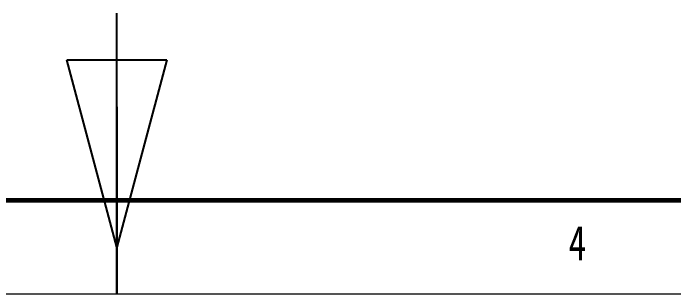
# Model space of a CAD drawing. Extents: x 55 to 342, y 60 to 260.
# Drawn here: x 193.05 to 228.4, y 59.59 to 74.59 of the extents above; entities that cross this region are included whole.
import ezdxf

# ---------------------------------------------------------------- set-up
doc = ezdxf.new("R2010")
doc.units = 0
doc.header["$MEASUREMENT"] = 0
doc.linetypes.add('dashed', pattern=[0])
doc.styles.add('SLDTEXTSTYLE0', font='TXT', dxfattribs={"width": 0.75})

msp = doc.modelspace()

# ---------------------------------------------------------------- linework, layer by layer
at = {"color": 18, "linetype": 'Continuous'}
for p, q in [((198.601, 59.595), (198.601, 74.595)), ((198.601, 62.095), (195.921, 72.095)), ((195.921, 72.095), (201.28, 72.095)), ((201.28, 72.095), (198.601, 62.095)), ((198.601, 69.595), (198.601, 59.595))]:
    msp.add_line(p, q, dxfattribs=at)
at = {"color": 18, "linetype": 'dashed', "lineweight": 5, "ltscale": 1.75}
for p, q in [((198.601, 69.595), (198.601, 59.595)), ((55.101, 59.595), (342.101, 59.595))]:
    msp.add_line(p, q, dxfattribs=at)
at = {"color": 7, "linetype": 'Continuous', "lineweight": 60}
msp.add_line((60.101, 64.595), (337.101, 64.595), dxfattribs=at)

# ---------------------------------------------------------------- texts
at = {"color": 7, "linetype": 'Continuous', "lineweight": 0, "insert": (222.768, 63.241), "char_height": 1.852, "attachment_point": 1, "style": 'SLDTEXTSTYLE0'}
msp.add_mtext('4', dxfattribs=at)

doc.saveas('drawing.dxf')
